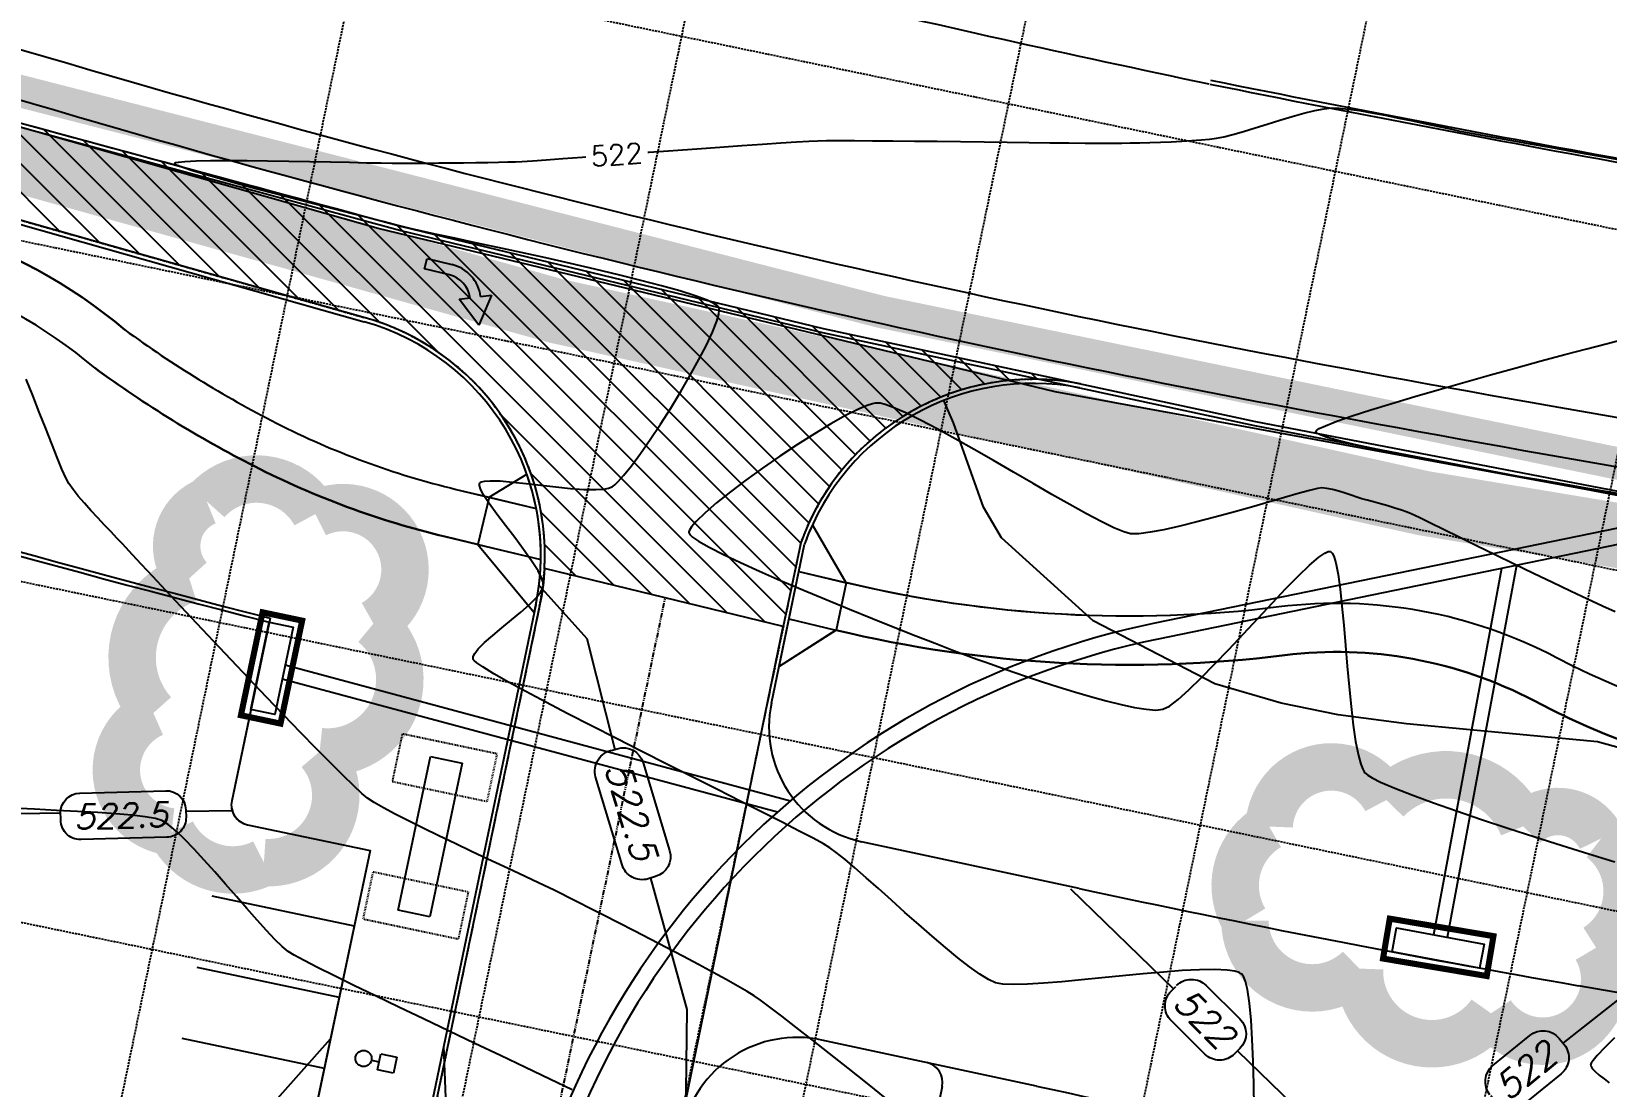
# Model space of a CAD drawing. Header units: inches. Extents: x 3071 to 5995, y 4947 to 7102.
# Drawn here: x 3986.8 to 4181.5, y 6496.5 to 6626.8 of the extents above; entities that cross this region are included whole.
import ezdxf

# ---------------------------------------------------------------- set-up
doc = ezdxf.new("R2010")
doc.units = ezdxf.units.IN
doc.header["$MEASUREMENT"] = 0
for name, pattern in [('HIDDEN', [0.375, 0.25, -0.125]), ('HIDDEN2', [0.1875, 0.125, -0.0625]), ('PHANTOM2', [1.25, 0.625, -0.125, 0.125, -0.125, 0.125, -0.125])]:
    doc.linetypes.add(name, pattern=pattern)
for name, color, linetype in [('ARROWSHADE', 9, 'Continuous'), ('BOC', 4, 'Continuous'), ('EC', 3, 'Continuous'), ('EX-BOC', 41, 'Continuous'), ('EX-GUT', 41, 'Continuous'), ('EX-STORM', 150, 'Continuous'), ('FIRELANE', 5, 'HIDDEN'), ('FUT-SITES', 78, 'Continuous'), ('GRID', 254, 'HIDDEN'), ('hatch-ol', 7, 'Continuous'), ('I-P', 3, 'Continuous'), ('INLET PROTECTION', 5, 'Continuous'), ('LIGHTS', 7, 'Continuous'), ('LIMITS OF DISTURBANCE', 1, 'HIDDEN'), ('LOTLINE', 3, 'PHANTOM2'), ('LS-WALKS', 7, 'Continuous'), ('PC', 43, 'Continuous'), ('PSTM', 3, 'Continuous'), ('PSTM-INLET', 3, 'Continuous'), ('SIGNAGE', 7, 'Continuous'), ('SILT FENCE', 200, 'Continuous'), ('STRIPING', 11, 'Continuous'), ('TXDOT-HAT', 253, 'Continuous')]:
    doc.layers.add(name, color=color, linetype=linetype)
doc.styles.add('L50', font='simplex', dxfattribs={"height": 2.5})
doc.styles.add('L80', font='simplex.shx', dxfattribs={"oblique": 15, "height": 4})

msp = doc.modelspace()

# ---------------------------------------------------------------- hatches: boundary and pattern name
at = {"layer": 'ARROWSHADE'}
h = msp.add_hatch(color=7, dxfattribs=at)
edge = h.paths.add_edge_path()
edge.add_line((4042.329109303801, 6594.100488163317), (4043.675302569418, 6594.275609346329))
edge.add_line((4043.675302569418, 6594.275609346329), (4042.128734256652, 6590.558065388038))
edge.add_line((4042.128734256652, 6590.558065388038), (4039.682530890992, 6593.756204803271))
edge.add_line((4039.682530890992, 6593.756204803271), (4041.028724137884, 6593.931325983154))
edge.add_arc((4037.69342348324, 6593.497449366975), 3.363402945669134, 7.411769366647872, 76.37565785493537)
edge.add_line((4038.485689965218, 6596.766209559536), (4035.416169262855, 6597.510185324092))
edge.add_line((4035.416169262855, 6597.510185324092), (4035.725062429003, 6598.784627333472))
edge.add_line((4035.725062429003, 6598.784627333472), (4038.794583131366, 6598.040651568916))
edge.add_arc((4037.69342349771, 6593.497449356092), 4.674744793611342, 7.411769577711425, 76.3756580659981, ccw=False)
at = {"layer": 'TXDOT-HAT', "linetype": 'Continuous'}
h = msp.add_hatch(dxfattribs=at)
h.set_pattern_fill('ANSI31', color=256, scale=20, angle=90, style=0)
h.set_pattern_definition([(135, (0, 0), (-1.767766952966369, -1.767766952966369), [])])
edge = h.paths.add_edge_path()
edge.add_line((3824.13350528786, 6667.981687909467), (3879.074836930476, 6648.663843360444))
edge.add_line((3879.074836930476, 6648.663843360444), (3928.95791948964, 6632.126887308679))
edge.add_line((3928.95791948964, 6632.126887308679), (3980.629892235615, 6616.850389298881))
edge.add_arc((21444.97624906385, 70897.52158509725), 66610.87060723348, 254.8002701612455, 254.8466037661707)
edge.add_line((4032.617701949833, 6602.748446992569), (4084.688655059396, 6590.12938935045))
edge.add_line((4084.688655059396, 6590.12938935045), (4116.456998944844, 6583.294071407516))
edge.add_arc((4110.610838488211, 6553.364655914363), 30.49504064346348, 78.94748913254004, 160.3255441430666)
edge.add_line((4081.896075805492, 6563.631588656015), (4079.741248362642, 6553.309706845069))
edge.add_line((4079.741248362642, 6553.309706845069), (4050.231709323163, 6560.496126343888))
edge.add_arc((4019.774542753729, 6562.111986660188), 30.50000000000006, 356.9631035836661, 434.1841268932004)
edge.add_line((4028.087220382905, 6591.457333661601), (3929.871832145469, 6619.278877588237))
edge.add_line((3929.871832145469, 6619.278877588237), (3820.403544011151, 6668.734519644773))
edge.add_line((3820.403544011151, 6668.734519644773), (3824.13350528786, 6667.981687909467))

# ---------------------------------------------------------------- linework, layer by layer
at = {"layer": 'ARROWSHADE', "color": 7}
for p, q in [((4035.416169262855, 6597.510185324092), (4035.725062429003, 6598.784627333472)), ((4035.725062429003, 6598.784627333472), (4038.794583131366, 6598.040651568916)), ((4038.485689965218, 6596.766209559536), (4035.416169262855, 6597.510185324092)), ((4039.682530890992, 6593.756204803271), (4041.028724137884, 6593.931325983154)), ((4042.128734256652, 6590.558065388038), (4039.682530890992, 6593.756204803271)), ((4043.675302569418, 6594.275609346329), (4042.128734256652, 6590.558065388038)), ((4042.329109303801, 6594.100488163317), (4043.675302569418, 6594.275609346329))]:
    msp.add_line(p, q, dxfattribs=at)
for centre, radius, start, end in [((4037.69342349771, 6593.497449356092), 4.674744793611342, 7.411769577729045, 76.37565806599713), ((4037.69342348324, 6593.497449366975), 3.363402945669134, 7.41176936663899, 76.37565785492733)]:
    msp.add_arc(centre, radius, start, end, dxfattribs=at)
at = {"layer": 'BOC', "color": 7}
for p, q in [((3929.735558741712, 6618.797806325919), (4027.950946979148, 6590.976262399283)), ((4078.278180054781, 6543.854740102608), (4082.378447725601, 6563.495513860092)), ((4049.141433215392, 6555.981265282345), (4020.68601706936, 6419.676410192729)), ((4016.322103369977, 6554.32538982632), (4011.578298481204, 6531.777089637848)), ((4013.510049886871, 6528.815951933063), (4028.678006129272, 6525.6248544058)), ((4028.678006129272, 6525.6248544058), (4006.237384808524, 6418.959871797922)), ((4116.302218098657, 6520.934023773209), (4089.422948588565, 6526.71579690977)), ((4186.823966614819, 6507.387638680173), (4178.04003295948, 6508.918626018655)), ((4111.044927542302, 6496.493056198129), (4084.491227857493, 6502.204798753344))]:
    msp.add_line(p, q, dxfattribs=at)
for centre, radius, start, end in [((4524.409704405676, 8529.780086672605), 2039.74858000153, 250.1460016212541, 255.5761381666749), ((4019.774542753729, 6562.111986660187), 30, 348.2081167644627, 74.18412689319773), ((4110.614072519816, 6553.358971427865), 30, 78.95549891573611, 160.2519462352673), ((4092.472177111251, 6540.891558103315), 14.5, 168.2081167644627, 257.8605574041736), ((4014.02474303643, 6531.26239648829), 2.5, 168.1191421814186, 258.1191421814441), ((4452.768813705395, 8085.155948578257), 1600, 257.8605574041736, 260.1130054479993), ((4081.441999334807, 6488.029037559799), 14.5, 77.8605574041736, 168.2081167644627), ((4452.768813705395, 8085.155948578257), 1625, 257.8605574041736, 260.1130054479993)]:
    msp.add_arc(centre, radius, start, end, dxfattribs=at)
at = {"layer": 'EC', "color": 44, "ltscale": 0.4, "flags": 128}
for points, elevation in [([(4062.994019123103, 6611.91109345363), (4063.176476594039, 6611.924525829468), (4066.123151893606, 6612.140685457454), (4069.057441729402, 6612.354429804367), (4071.916926385471, 6612.560432402091), (4074.639186145859, 6612.753366782508), (4077.161801294606, 6612.9279064775), (4079.422352115758, 6613.078725018948), (4081.358418893357, 6613.200495938737), (4082.907581911448, 6613.287892768747), (4084.007421454074, 6613.335589040864), (4085.10266916443, 6613.355136715876), (4086.638644180367, 6613.362627054714), (4088.553808027904, 6613.359542539474), (4090.786622233062, 6613.347365652251), (4093.275548321862, 6613.327578875134), (4095.959047820324, 6613.301664690221), (4098.77558225447, 6613.271105579603), (4101.663613150319, 6613.237384025375), (4104.561602033893, 6613.201982509631), (4107.408010431213, 6613.166383514466), (4110.1412998683, 6613.13206952197), (4112.699931871173, 6613.100523014241), (4115.022367965855, 6613.07322647337), (4117.047069678364, 6613.051662381452), (4118.712498534723, 6613.03731322058), (4119.957116060952, 6613.031661472848), (4120.719383783072, 6613.03618962035), (4121.588699922511, 6613.053609674286), (4122.624555728358, 6613.07534823955), (4123.789683169695, 6613.102507016474), (4125.046814215605, 6613.136187705387), (4126.358680835168, 6613.177492006624), (4127.68801499747, 6613.227521620516), (4128.997548671588, 6613.287378247396), (4130.250013826609, 6613.358163587595), (4131.408142431612, 6613.440979341447), (4132.43466645568, 6613.536927209283), (4133.292317867896, 6613.647108891435), (4134.185177496407, 6613.829327361897), (4135.308744391997, 6614.122988024118), (4136.612877857694, 6614.501596222603), (4138.04743719653, 6614.938657301865), (4139.562281711536, 6615.407676606408), (4141.107270705744, 6615.882159480744), (4142.632263482183, 6616.33561126938), (4144.087119343885, 6616.741537316826), (4145.42169759388, 6617.07344296759), (4146.585857535199, 6617.304833566182), (4147.529458470874, 6617.409214457109), (4148.42660723819, 6617.385011022781), (4149.586608368992, 6617.264536549554), (4150.957965741353, 6617.064117116523), (4152.489183233351, 6616.800078802793), (4154.128764723058, 6616.488747687465), (4155.825214088549, 6616.146449849642), (4157.527035207897, 6615.789511368424), (4159.182731959176, 6615.434258322914), (4160.740808220462, 6615.097016792211), (4162.149767869828, 6614.79411285542), (4163.358114785348, 6614.541872591641), (4164.314352845097, 6614.356622079977), (4165.224903501546, 6614.192955802549), (4166.519735182018, 6613.960542962267), (4168.134235830628, 6613.671027551939), (4170.003793391493, 6613.336053564372), (4172.063795808728, 6612.96726499238), (4174.249631026451, 6612.576305828767), (4176.496686988773, 6612.174820066343), (4178.740351639814, 6611.774451697918), (4180.916012923688, 6611.386844716302), (4182.95905878451, 6611.023643114303)], 522), ([(4137.93024090423, 6493.830559906153), (4137.879730119759, 6496.7628782629), (4137.803729849752, 6499.594672282486), (4137.695270174674, 6502.251856611122), (4137.54738117499, 6504.660345895012), (4137.353092931164, 6506.746054780364), (4137.10543552366, 6508.434897913383), (4136.864200013882, 6509.45044372037), (4136.655784231382, 6509.991485322069), (4136.50291391453, 6510.238233407633), (4136.42213353948, 6510.325645507252), (4136.324430712812, 6510.40242565565), (4136.068706378825, 6510.538151523569), (4135.54188352692, 6510.699296803586), (4134.593247517942, 6510.840928410408), (4133.057127136271, 6510.913134131867), (4131.190559070643, 6510.885522148075), (4129.056546243541, 6510.775947045157), (4126.718091577446, 6510.602263409233), (4124.238197994844, 6510.382325826424), (4121.679868418216, 6510.133988882853), (4119.106105770046, 6509.875107164642), (4116.579912972815, 6509.623535257911), (4114.164292949009, 6509.397127748786), (4111.922248621108, 6509.213739223384), (4109.916782911597, 6509.091224267831), (4108.210898742958, 6509.047437468245), (4106.867599037674, 6509.100233410752), (4105.949886718228, 6509.267466681471), (4105.096066577718, 6509.666272232261), (4104.017052239393, 6510.343970029646), (4102.747976340494, 6511.259772874454), (4101.323971518256, 6512.37289356751), (4099.780170409922, 6513.642544909642), (4098.151705652729, 6515.02793970168), (4096.473709883916, 6516.488290744446), (4094.781315740722, 6517.982810838773), (4093.109655860385, 6519.470712785483), (4091.493862880146, 6520.911209385405), (4089.969069437241, 6522.263513439366), (4088.570408168911, 6523.486837748193), (4087.333011712394, 6524.540395112715), (4086.292012704929, 6525.383398333755), (4085.482543783756, 6525.975060212145), (4084.703255602961, 6526.438421066241), (4083.426941254516, 6527.132499804756), (4081.711441781699, 6528.031180508535), (4079.614598227787, 6529.108347258426), (4077.194251636055, 6530.337884135277), (4074.508243049784, 6531.693675219935), (4071.614413512247, 6533.149604593249), (4068.570604066723, 6534.679556336066), (4065.434655756489, 6536.257414529231), (4062.264409624822, 6537.857063253596), (4059.117706714998, 6539.452386590006), (4056.052388070295, 6541.017268619307), (4053.12629473399, 6542.525593422351), (4050.397267749359, 6543.951245079981), (4047.923148159681, 6545.268107673047), (4045.761777008232, 6546.450065282396), (4043.970995338288, 6547.471001988875), (4042.608644193127, 6548.304801873333), (4041.866102435923, 6548.819553371372), (4041.531245217936, 6549.10800714051), (4041.42068566443, 6549.250694859927), (4041.400597650261, 6549.306527499572), (4041.394650240852, 6549.401843160706), (4041.433824519303, 6549.612139071711), (4041.610786677813, 6549.973294026027), (4042.04085599884, 6550.530500253726), (4042.83358884809, 6551.327912269406), (4043.836146343572, 6552.210603777092), (4044.969595132482, 6553.149821576492), (4046.155001862011, 6554.11681246731), (4047.313433179355, 6555.08282324925), (4048.365955731707, 6556.019100722017), (4049.233636166261, 6556.896891685315), (4049.741650976004, 6557.53769201854), (4049.987564912993, 6557.972795604666), (4050.07770354945, 6558.237749200052), (4050.09873727075, 6558.362001282328), (4050.102557628749, 6558.490157815536), (4050.058901489926, 6558.785441066448), (4049.875263797959, 6559.317811260384), (4049.438108601667, 6560.172258376143), (4048.643135014981, 6561.424861714996), (4047.650484741546, 6562.820446652131), (4046.544229892372, 6564.292511990287), (4045.408442578471, 6565.774556532204), (4044.327194910852, 6567.200079080618), (4043.384559000527, 6568.50257843827), (4042.664606958506, 6569.615553407897), (4042.305474168667, 6570.324787019662), (4042.190856297792, 6570.728699113909), (4042.198214809342, 6570.929035073747), (4042.22904292342, 6571.006925394035), (4042.276169768905, 6571.067686506924), (4042.430075484948, 6571.168414770536), (4042.80040448635, 6571.271175859259), (4043.527474306936, 6571.328202281475), (4044.753296693515, 6571.292854175719), (4046.256194261654, 6571.167443911654), (4047.955670050113, 6570.982418145279), (4049.77122709765, 6570.768223532598), (4051.622368443026, 6570.555306729614), (4053.428597124999, 6570.374114392329), (4055.10941618233, 6570.255093176746), (4056.584328653779, 6570.228689738869), (4057.561911931148, 6570.294711941348), (4058.150016835321, 6570.405293225414), (4058.463340205681, 6570.511746076467), (4058.594445994065, 6570.57552282024), (4058.697126701765, 6570.638560759492), (4058.930768305153, 6570.817839598474), (4059.347274927663, 6571.212609158447), (4060.012862123093, 6571.953853922088), (4060.994088117999, 6573.182824734414), (4062.104923260505, 6574.692153502242), (4063.306565446117, 6576.422206061503), (4064.560212570342, 6578.313348248123), (4065.827062528683, 6580.305945898031), (4067.068313216647, 6582.340364847152), (4068.245162529738, 6584.356970931417), (4069.318808363463, 6586.296129986751), (4070.250448613326, 6588.098207849083), (4071.001281174832, 6589.703570354341), (4071.532503943488, 6591.05258333845), (4071.77328809334, 6591.907147912255), (4071.833392160659, 6592.396990872283), (4071.811431931537, 6592.644453664837), (4071.780911684269, 6592.743024086938), (4071.737750685085, 6592.819587791118), (4071.57996091728, 6592.982128497571), (4071.172377138877, 6593.248250518883), (4070.331677229161, 6593.641304614915), (4068.849693079384, 6594.186721141996), (4066.949134280354, 6594.782740915522), (4064.694753306241, 6595.419178238783), (4062.151302631216, 6596.085847415071), (4059.38353472945, 6596.772562747675), (4056.456202075113, 6597.469138539882), (4053.434057142377, 6598.165389094984), (4050.381852405412, 6598.851128716271), (4047.364340338389, 6599.51617170703), (4044.44627341548, 6600.150332370553), (4041.692404110855, 6600.743425010128), (4039.167484898684, 6601.285263929045), (4036.936268253139, 6601.765663430594), (4035.06350664839, 6602.174437818063), (4033.61395255861, 6602.501401394745), (4032.652358457967, 6602.736368463925), (4031.647113625361, 6602.999024352022), (4030.240456249722, 6603.359744118413), (4028.496900939761, 6603.803966759528), (4026.480962304192, 6604.317131271795), (4024.257154951727, 6604.884676651648), (4021.889993491077, 6605.492041895514), (4019.443992530955, 6606.124665999825), (4016.983666680073, 6606.76798796101), (4014.573530547143, 6607.407446775498), (4012.278098740877, 6608.028481439722), (4010.161885869989, 6608.616530950109), (4008.289406543188, 6609.157034303093), (4006.725175369189, 6609.635430495099), (4005.533706956703, 6610.03715852256), (4004.892275232058, 6610.293554871658), (4004.614728433553, 6610.443051093773), (4004.534356604251, 6610.520586473941), (4004.527116851119, 6610.552366069567), (4004.544349131283, 6610.582884160149), (4004.654637950317, 6610.639021816826), (4004.999796206806, 6610.711490228068), (4005.767954201578, 6610.787626770191), (4007.164052781233, 6610.852919719706), (4008.967986643599, 6610.888968151412), (4011.097792298491, 6610.900007377363), (4013.471506255732, 6610.890272709605), (4016.007165025138, 6610.863999460181), (4018.622805116529, 6610.825422941141), (4021.236463039724, 6610.778778464532), (4023.766175304541, 6610.728301342398), (4026.1299784208, 6610.678226886789), (4028.245908898318, 6610.632790409751), (4030.032003246916, 6610.59622722333), (4031.406297976412, 6610.572772639573), (4032.286829596624, 6610.566661970528), (4033.236367907181, 6610.572559330843), (4034.399675695952, 6610.579624692693), (4035.729228666587, 6610.588171400575), (4037.177502522733, 6610.598512798993), (4038.696972968039, 6610.610962232449), (4040.240115706154, 6610.625833045446), (4041.759406440727, 6610.643438582482), (4043.207320875405, 6610.664092188062), (4044.536334713838, 6610.688107206684), (4045.698923659674, 6610.715796982855), (4046.647563416561, 6610.747474861072), (4047.446212651855, 6610.791203885407), (4048.731834151031, 6610.87512937361), (4050.442008198132, 6610.993924857563), (4052.514315077202, 6611.142263869149), (4054.886335072284, 6611.314819940249), (4055.319827619127, 6611.346625510813)], 522), ([(4183.078503661594, 6569.698269948613), (4181.341177449563, 6569.995899406234), (4179.17416084145, 6570.367973433039), (4176.65211457766, 6570.803748802492), (4173.849699398597, 6571.29248228806), (4170.841576044666, 6571.823430663208), (4167.70240525627, 6572.385850701397), (4164.506847773813, 6572.968999176097), (4161.329564337699, 6573.56213286077), (4158.245215688333, 6574.154508528884), (4155.328462566116, 6574.7353829539), (4152.653965711455, 6575.294012909287), (4150.296385864753, 6575.819655168507), (4148.330383766413, 6576.301566505026), (4146.830620156841, 6576.72900369231), (4146.016672998647, 6577.024512606456), (4145.656385814297, 6577.21544408047), (4145.544283734671, 6577.326823394248), (4145.528451365612, 6577.377482713031), (4145.539603610117, 6577.426852562372), (4145.639271106004, 6577.543217592198), (4145.973961705316, 6577.759773635795), (4146.742891781828, 6578.121177370592), (4148.173331745918, 6578.67738183116), (4150.061271972738, 6579.333659612912), (4152.338227781344, 6580.072887140843), (4154.935714490794, 6580.877940839948), (4157.785247420145, 6581.731697135223), (4160.818341888453, 6582.617032451662), (4163.966513214775, 6583.51682321426), (4167.161276718167, 6584.413945848011), (4170.334147717686, 6585.291276777911), (4173.416641532391, 6586.131692428955), (4176.340273481335, 6586.918069226137), (4179.036558883578, 6587.633283594454), (4181.437013058175, 6588.260211958898), (4183.473151324183, 6588.781730744467)], 521), ([(4092.543674059287, 6494.890917950512), (4090.131644181722, 6496.829293142831), (4087.753974616428, 6498.726395496466), (4085.459222329511, 6500.544320098823), (4083.295944287082, 6502.245162037307), (4081.312697455247, 6503.791016399324), (4079.558038800116, 6505.143978272281), (4078.080525287796, 6506.26614274358), (4076.928713884396, 6507.119604900629), (4076.151161556024, 6507.666459830834), (4075.292957717666, 6508.201994220345), (4074.12768775747, 6508.879304188075), (4072.702110319999, 6509.675748778127), (4071.06298404981, 6510.568687034602), (4069.257067591464, 6511.5354780016), (4067.331119589523, 6512.553480723226), (4065.331898688543, 6513.600054243581), (4063.306163533089, 6514.652557606765), (4061.300672767717, 6515.688349856882), (4059.362185036988, 6516.684790038032), (4057.537458985463, 6517.619237194316), (4055.873253257701, 6518.469050369838), (4054.416326498262, 6519.211588608698), (4053.213437351707, 6519.824210954998), (4052.311344462595, 6520.28427645284), (4051.405936390942, 6520.732615703827), (4050.193913008053, 6521.312385482604), (4048.723249925421, 6522.004434092848), (4047.041922754539, 6522.789609838224), (4045.197907106899, 6523.648761022406), (4043.239178593997, 6524.562735949064), (4041.213712827324, 6525.512382921868), (4039.169485418374, 6526.478550244492), (4037.15447197864, 6527.442086220605), (4035.216648119614, 6528.383839153877), (4033.403989452791, 6529.284657347982), (4031.764471589664, 6530.125389106587), (4030.346070141724, 6530.886882733366), (4029.196760720467, 6531.549986531989), (4028.364518937384, 6532.095548806126), (4027.668673617638, 6532.673614169721), (4026.646276583258, 6533.620023968885), (4025.337287579036, 6534.890906270942), (4023.781666349768, 6536.442389143219), (4022.019372640244, 6538.23060065304), (4020.090366195259, 6540.211668867728), (4018.034606759607, 6542.341721854609), (4015.892054078078, 6544.576887681009), (4013.702667895467, 6546.873294414252), (4011.506407956568, 6549.187070121663), (4009.343234006173, 6551.474342870566), (4007.253105789075, 6553.691240728287), (4005.275983050068, 6555.79389176215), (4003.451825533944, 6557.738424039481), (4001.820592985497, 6559.480965627604), (4000.42224514952, 6560.977644593843), (3999.296741770806, 6562.184589005525), (3998.484042594148, 6563.057926929972), (3998.024107364339, 6563.553786434511), (3997.392019410163, 6564.228123077633), (3996.658557548232, 6564.999387615288), (3995.856446950243, 6565.84243863441), (3995.01841278789, 6566.732134721935), (3994.177180232869, 6567.643334464798), (3993.365474456876, 6568.550896449933), (3992.616020631605, 6569.429679264275), (3991.961543928753, 6570.254541494761), (3991.434769520014, 6571.000341728322), (3991.075226033663, 6571.678606464837), (3990.590779626626, 6572.767816521015), (3990.000963411204, 6574.195523997532), (3989.325310499694, 6575.889280995061), (3988.583354004397, 6577.776639614276), (3987.794627037611, 6579.785151955855), (3986.978662711637, 6581.842370120469), (3986.154994138773, 6583.875846208794)], 523), ([(4182.570782084684, 6555.131485825383), (4180.995709875762, 6555.829110274847), (4179.136192514297, 6556.683078418041), (4177.053232320707, 6557.661314575907), (4174.807831615417, 6558.731743069398), (4172.460992718849, 6559.862288219458), (4170.073717951424, 6561.020874347032), (4167.707009633565, 6562.175425773068), (4165.421870085694, 6563.293866818514), (4163.279301628233, 6564.344121804318), (4161.340306581606, 6565.294115051423), (4159.665887266234, 6566.111770880779), (4158.317046002539, 6566.765013613331), (4157.354785110945, 6567.221767570028), (4156.840106911873, 6567.449957071814), (4156.146128223128, 6567.695147196385), (4155.334430396798, 6567.952684252065), (4154.455151962995, 6568.213280876542), (4153.55843145183, 6568.467649707498), (4152.694407393418, 6568.706503382619), (4151.913218317871, 6568.920554539589), (4151.265002755301, 6569.100515816093), (4150.644483592877, 6569.291160969488), (4149.93620812506, 6569.525909886579), (4149.175051492903, 6569.778444399223), (4148.395888837456, 6570.022446339275), (4147.633595299772, 6570.231597538593), (4146.923046020906, 6570.379579829031), (4146.299116141907, 6570.440075042447), (4145.7615900775, 6570.354619702099), (4144.765026808198, 6570.108811687441), (4143.379956021801, 6569.730456436331), (4141.676907406114, 6569.247359386628), (4139.72641064894, 6568.687325976194), (4137.59899543808, 6568.078161642888), (4135.365191461338, 6567.44767182457), (4133.095528406518, 6566.823661959098), (4130.860535961422, 6566.233937484334), (4128.730743813852, 6565.706303838136), (4126.776681651612, 6565.268566458366), (4125.068879162505, 6564.948530782881), (4123.677866034333, 6564.774002249543), (4122.674171954899, 6564.77278629621), (4121.822719398493, 6565.005292184152), (4120.597105280053, 6565.521018718099), (4119.047266356129, 6566.281265689724), (4117.223139383273, 6567.247332890694), (4115.174661118033, 6568.38052011268), (4112.951768316963, 6569.642127147351), (4110.604397736611, 6570.993453786376), (4108.182486133528, 6572.395799821425), (4105.735970264266, 6573.810465044166), (4103.314786885374, 6575.198749246271), (4100.968872753403, 6576.521952219408), (4098.748164624904, 6577.741373755248), (4096.702599256428, 6578.818313645457), (4094.882113404524, 6579.714071681708), (4093.336643825744, 6580.38994765567), (4092.33183737977, 6580.746326809992), (4091.730093338771, 6580.893086957908), (4091.40723771912, 6580.928890546839), (4091.270500513756, 6580.927252583401), (4091.116576104748, 6580.910714065324), (4090.759208997412, 6580.835958012018), (4090.107056703826, 6580.624982270902), (4089.042340718902, 6580.174173317426), (4087.443928792545, 6579.370373900251), (4085.608118743772, 6578.341244423924), (4083.599027995238, 6577.131417236174), (4081.480773969596, 6575.785524684735), (4079.3174740895, 6574.348199117332), (4077.173245777605, 6572.864072881698), (4075.112206456564, 6571.377778325563), (4073.198473549031, 6569.933947796655), (4071.49616447766, 6568.577213642708), (4070.069396665105, 6567.352208211447), (4068.982287534019, 6566.303563850604), (4068.400241387832, 6565.621621270307), (4068.153040908102, 6565.216728333807), (4068.08609378848, 6565.002900352498), (4068.083515006872, 6564.913887731096), (4068.102091214093, 6564.84095713747), (4068.209303357697, 6564.67238791528), (4068.537682012318, 6564.365467405538), (4069.267050830677, 6563.862885147), (4070.601759892512, 6563.100843108852), (4072.347442124395, 6562.2111451388), (4074.440856828896, 6561.21631966096), (4076.818763308586, 6560.138895099458), (4079.417920866037, 6559.001399878412), (4082.175088803816, 6557.826362421943), (4085.027026424496, 6556.636311154173), (4087.910493030647, 6555.453774499221), (4090.762247924838, 6554.301280881211), (4093.519050409641, 6553.201358724259), (4096.117659787625, 6552.176536452489), (4098.494835361361, 6551.24934249002), (4100.587336433419, 6550.442305260975), (4102.331922306371, 6549.777953189473), (4103.665352282786, 6549.278814699634), (4104.524385665233, 6548.967418215581), (4105.467079639092, 6548.637012241573), (4106.71575187417, 6548.201098002179), (4108.218485130813, 6547.682569282162), (4109.923362169368, 6547.10431986629), (4111.778465750185, 6546.489243539329), (4113.731878633609, 6545.860234086043), (4115.731683579988, 6545.240185291199), (4117.72596334967, 6544.651990939561), (4119.662800703001, 6544.118544815896), (4121.49027840033, 6543.662740704968), (4123.156479202003, 6543.307472391544), (4124.609485868367, 6543.075633660389), (4125.797381159772, 6542.990118296269), (4126.668247836563, 6543.07382008395), (4127.473386348887, 6543.473392926528), (4128.560598656812, 6544.298078792889), (4129.883710460974, 6545.47946524145), (4131.396547462014, 6546.949139830624), (4133.052935360569, 6548.638690118825), (4134.80669985728, 6550.479703664473), (4136.611666652784, 6552.403768025978), (4138.421661447723, 6554.342470761758), (4140.190509942732, 6556.227399430227), (4141.872037838452, 6557.9901415898), (4143.420070835522, 6559.562284798893), (4144.788434634581, 6560.875416615919), (4145.930954936267, 6561.861124599294), (4146.651334730337, 6562.367972665021), (4147.063150417058, 6562.56078644671), (4147.270977502362, 6562.591918395032), (4147.353767850077, 6562.576619298754), (4147.428374002862, 6562.538444216887), (4147.572008876516, 6562.390107260699), (4147.774383430217, 6561.997120253264), (4148.022228660265, 6561.181464449191), (4148.301893069113, 6559.750046758581), (4148.55480040282, 6557.934795646231), (4148.788165853149, 6555.814756178751), (4149.009204611866, 6553.468973422752), (4149.225131870739, 6550.976492444845), (4149.443162821532, 6548.416358311637), (4149.670512656011, 6545.867616089738), (4149.914396565942, 6543.40931084576), (4150.18202974309, 6541.120487646313), (4150.480627379222, 6539.080191558005), (4150.817404666103, 6537.367467647447), (4151.119164453014, 6536.286258771743), (4151.366772406117, 6535.670477238111), (4151.542847394493, 6535.362358348992), (4151.634358959175, 6535.24091662602), (4151.72038145062, 6535.150803571182), (4151.967789386221, 6534.952596531382), (4152.518938271959, 6534.61256611571), (4153.566435368191, 6534.085699411142), (4155.328028491322, 6533.322397390551), (4157.526987121931, 6532.460104976048), (4160.093557931315, 6531.517426078768), (4162.957987590773, 6530.512964609856), (4166.0505227716, 6529.465324480449), (4169.301410145096, 6528.39310960169), (4172.640896382556, 6527.314923884715), (4175.999228155279, 6526.249371240668), (4179.306652134562, 6525.215055580687), (4182.493414991701, 6524.230580815912)], 522), ([(4053.650721646636, 6496.040325586511), (4050.869578132269, 6497.378459933301), (4047.89884876351, 6498.799274955665), (4044.796492562584, 6500.277588659115), (4041.620468551718, 6501.788219049166), (4038.428735753138, 6503.305984131333), (4035.27925318907, 6504.805701911131), (4032.229979881743, 6506.262190394074), (4029.33887485338, 6507.650267585674), (4026.663897126209, 6508.944751491449), (4024.263005722458, 6510.120460116912), (4022.194159664351, 6511.152211467576), (4020.515317974116, 6512.014823548958), (4019.28443967398, 6512.683114366571), (4018.559483786168, 6513.13190192593), (4017.819875434615, 6513.752951798293), (4016.912709180795, 6514.640681485793), (4015.865437479204, 6515.748997945768), (4014.705512784348, 6517.03180813556), (4013.460387550727, 6518.443019012508), (4012.157514232845, 6519.936537533953), (4010.824345285202, 6521.466270657234), (4009.488333162301, 6522.986125339692), (4008.176930318644, 6524.450008538668), (4006.917589208733, 6525.811827211501), (4005.73776228707, 6527.025488315532), (4004.664902008156, 6528.0448988081), (4003.726460826495, 6528.823965646547), (4002.949891196588, 6529.31659578821), (4002.139523145057, 6529.572691852318), (4000.87892349586, 6529.794541696972), (3999.227832094959, 6529.987781490101), (3997.245988788312, 6530.158047399627), (3994.993133421883, 6530.310975593477), (3992.529005841631, 6530.452202239573), (3989.913345893518, 6530.587363505841), (3987.205893423504, 6530.722095560208), (3984.466388277551, 6530.862034570597)], 524), ([(4182.451859736148, 6502.48154591895), (4181.274939902685, 6501.282138964411), (4180.34661500971, 6500.287505173184), (4179.831437255202, 6499.682024430044), (4179.601998767275, 6499.360274014559), (4179.532435015313, 6499.216443378744), (4179.524403632853, 6499.167257153626), (4179.532150707992, 6499.094880633697), (4179.580441984335, 6498.941791273867), (4179.726827494347, 6498.694093592023), (4180.037521737533, 6498.337887259571), (4180.563271021421, 6497.867598574934), (4181.179100241066, 6497.39109804112), (4181.817974232516, 6496.931528640052)], 522)]:
    msp.add_lwpolyline(points, dxfattribs=dict(at, elevation=elevation))
at = {"layer": 'EX-BOC', "color": 7}
for points in [[(3928.808333, 6631.649718), (3980.493548, 6616.369305), (4032.493349, 6602.26411), (4084.577182, 6589.641931), (4137.982389, 6578.154387), (4184.945622, 6569.127095), (4195.539977, 6567.280562, 0.01363967968664873), (4324.867672, 6549.00951, -0.00435543565689907), (4428.876274, 6538.862843), (4439.786953, 6537.834859, 0.01471786941046119), (4564.319321, 6530.416833), (4575.233967, 6530.058619, 0.014632106195038), (4650.481188, 6529.791816), (4656.445196, 6529.875727), (4666.127024, 6530.100072, -0.5157660158103459), (4689.860978, 6510.26544), (4694.015446, 6478.492791), (4699.953557, 6433.675683)], [(4132.541046, 6620.834537, 0.01074361746697476), (4242.369452, 6601.101846, 0.01347817919002908), (4341.944484, 6588.375834, 0.4492725621684089)]]:
    msp.add_lwpolyline(points, format="xyb", dxfattribs=at)
at = {"layer": 'EX-GUT', "color": 7}
for points in [[(3725.871737, 6749.011376, 0.02254242891533232), (3819.664401, 6711.080938, 0.002634648891564318), (3924.120053, 6675.382269, 0.01185338406914432), (4030.317756, 6644.573032, 0.01285931665074893), (4132.339853, 6620.36885, 1.082965994610143)], [(3928.95791948964, 6632.126887308679), (3980.629892235637, 6616.85038929888), (4032.617701949833, 6602.748446992569), (4084.688655059396, 6590.12938935045), (4138.082165128786, 6578.644361378616), (4185.035746333761, 6569.618924650633), (4195.624614352034, 6567.77334799888, 0.01363891022415707), (4324.917992958292, 6549.507009170486, -0.00435505480607486), (4428.926166660457, 6539.36035656738), (4439.832607191601, 6538.332771908079, 0.01471780257056485), (4564.335036118289, 6530.916586445146), (4575.250367954975, 6530.558349936281, 0.014632672603521), (4650.471241931615, 6530.291725548859), (4656.435887378574, 6530.375645517461), (4666.057313190509, 6530.598590892423, -0.513958137806812), (4690.363470557093, 6510.278927843715), (4694.511170297663, 6478.55804131516), (4700.449225120778, 6433.741357302776)], [(4132.44207491353, 6620.344430150381, 0.01074367080481501), (4242.292174412029, 6600.60785361002, 0.01348376492777943)]]:
    msp.add_lwpolyline(points, format="xyb", dxfattribs=at)
at = {"layer": 'EX-STORM', "color": 5}
for points in [[(3826.942324846315, 6676.004352959099, 0.01494216411950001), (3999.481013350954, 6620.542862931942, 0.0241404138050931), (4146.366246466042, 6585.70746988434, 0.01413518358897526), (4312.842232221838, 6559.470123521418), (4413.329997149963, 6549.544060982673, 0.002366925640560179), (4432.229628573681, 6547.652158202504, 0.002366925640560179)], [(3825.298454294122, 6670.221186399394, 0.01491054970238657), (3997.816364736983, 6614.778407624456, 0.02414041380509314), (4145.265002688187, 6579.809397136252, 0.01414261848662315), (4312.164125628285, 6553.507905381238), (4412.722161860544, 6543.574901526204, 0.002364670933775007), (4431.660268020204, 6541.679233578826, 0.002364670933775007)]]:
    msp.add_lwpolyline(points, format="xyb", dxfattribs=at)
at = {"layer": 'FIRELANE', "color": 7}
for p, q in [((3929.871832145469, 6619.278877588237), (4028.087220382905, 6591.457333661601)), ((4081.896075805492, 6563.631588656015), (4049.618568628935, 6409.018459268756)), ((4049.630881389753, 6555.879086592714), (4021.175465243721, 6419.574231503099))]:
    msp.add_line(p, q, dxfattribs=at)
for centre, start, end in [((4019.774542753729, 6562.111986660187), 348.2081167644627, 74.18412689319773), ((4110.614072519816, 6553.358971427865), 78.95549891573611, 160.2519462352673)]:
    msp.add_arc(centre, 30.5, start, end, dxfattribs=at)
at = {"layer": 'FUT-SITES', "color": 7}
msp.add_line((4099.386066824783, 6496.460519507824), (4095.98709360291, 6480.137743331566), dxfattribs=at)
msp.add_arc((4096.938567729999, 6496.970174470552), 2.5, 348.2371111490092, 77.8605574041736, dxfattribs=at)
at = {"layer": 'GRID', "color": 253, "linetype": 'HIDDEN'}
for p, q in [((4085.176927039197, 6917.391386165632), (3793.072650988805, 5503.313859588226)), ((4125.574044380117, 6909.0466027336), (3833.469768329725, 5494.969076156194)), ((4165.971161721037, 6900.701819301567), (3873.866885670644, 5486.624292724162)), ((4206.368279061957, 6892.357035869535), (3914.264003011564, 5478.279509292131)), ((4246.765396402877, 6884.012252437504), (3954.661120352484, 5469.934725860098)), ((3380.409565560256, 6768.128099691708), (5885.030840697282, 6250.751526905715)), ((3372.064782128224, 6727.730982350788), (5876.68605726525, 6210.354409564796)), ((3363.719998696191, 6687.333865009868), (5868.341273833218, 6169.957292223875)), ((3355.375215264159, 6646.936747668948), (5859.996490401186, 6129.560174882956))]:
    msp.add_line(p, q, dxfattribs=at)
at = {"layer": 'hatch-ol'}
for p, q in [((4043.377650749449, 6569.286087767441), (4048.044987496356, 6572.15100822875)), ((4043.377650749449, 6569.28608776744), (4049.212909483058, 6567.889751306617)), ((4087.511907052964, 6558.725069985478), (4083.356044133078, 6565.888931063387)), ((4041.981314288624, 6563.450829033829), (4048.948884782075, 6555.058935200565)), ((4041.981314288624, 6563.45082903383), (4049.769949991065, 6561.587063173928)), ((4079.220856976271, 6548.370275581702), (4082.378447725601, 6563.495513860092)), ((4081.674182004945, 6560.121996618033), (4087.511907052964, 6558.725069985478)), ((4080.447519490609, 6554.246136099869), (4086.222588962562, 6552.864202506924)), ((4086.285244538628, 6552.849209467314), (4079.220856976271, 6548.370275581702))]:
    msp.add_line(p, q, dxfattribs=at)
at = {"layer": 'hatch-ol', "linetype": 'Continuous'}
for points in [[(5243.040089312088, 6535.973636929193), (4968.261460200612, 6501.089846605979), (4960.277410179826, 6529.798104536216), (4979.654086166351, 6559.136375907485), (4807.920281203762, 6536.881678098194), (4738.540921081392, 6532.026969119062), (4587.097563409967, 6529.949233412823), (4537.292993282846, 6530.406216377536), (4443.514426446683, 6536.502389412111), (4309.719512045499, 6550.089240666823), (4197.786984220933, 6566.781651084129), (4113.361324718457, 6582.303954496543), (4029.675854668528, 6602.487867858061), (3947.12258918167, 6625.839164318208), (3919.581008655504, 6634.421278774624), (3826.066654359816, 6666.403461420003), (3818.719653154528, 6668.407647969228, 0.4390896938054993), (3759.322272, 6620.845846, 5.551520023388384)], [(4644.661869511037, 6190.988510473132, -0.06655178978080795), (4636.779465216928, 6192.780415207044), (4598.315530794141, 6207.102155419478, -0.2830510858734502), (4578.645914260482, 6232.306086726703, 0.1541023560333376), (4564.020059414848, 6265.339690295899, 0.15957905221066), (4547.615330211886, 6274.873045412412), (4181.784721678316, 6350.815408902024), (4059.181759562636, 6386.737339097825, -0.3923279201136666), (4049.01029094774, 6403.63139561872), (4079.741248362642, 6553.309706845068), (4050.231709323163, 6560.496126343888, -0.03821942955415307), (4049.630881389753, 6555.879086592714), (4021.175465243721, 6419.574231503099, -0.4364432193794469), (3996.049223177454, 6404.44637974818), (3749.407910986356, 6476.184280452546, -0.3867292013439733), (3735.288959999576, 6499.032273736166), (3721.297928076736, 6425.241331976576, -0.4427652178967289), (3759.02083187388, 6447.907645912071), (4176.008235483894, 6327.502879635676), (4525.112932935639, 6255.032629166229, -0.3244947770783872), (4548.830589561416, 6228.982472265117, 0.2830510858734956), (4587.847369898671, 6178.987788852425), (4621.141888165936, 6166.590839651113), (4644.661869511037, 6190.988510473132)]]:
    msp.add_lwpolyline(points, format="xyb", dxfattribs=at)
msp.add_lwpolyline([(3824.13350528786, 6667.981687909467), (3879.074836930476, 6648.663843360444), (3928.95791948964, 6632.126887308679), (3980.629892235615, 6616.850389298881, 0.000202168492820285), (4032.617701949833, 6602.748446992569), (4084.688655059396, 6590.12938935045), (4116.456998944844, 6583.294071407516, 0.3707947060976664), (4081.896075805492, 6563.631588656015), (4079.741248362642, 6553.309706845069), (4050.231709323163, 6560.496126343888, 0.3502980040088183), (4028.087220382905, 6591.457333661601), (3929.871832145469, 6619.278877588237), (3820.403544011151, 6668.734519644773)], format="xyb", close=True, dxfattribs=at)
at = {"layer": 'hatch-ol'}
for points in [[(3873.18833344646, 6629.790294096589, 0.2359582258329941), (3949.725813238412, 6604.586502845539, -0.2083968255021484), (3998.353312700372, 6589.977658894079, 0.03944237898776921), (4017.113098768983, 6578.45109385724, 0.05938005246025953), (4039.318185021101, 6570.257489425318), (4043.377650749449, 6569.286087767441), (4041.981314288624, 6563.450829033829), (4037.921848560253, 6564.422230691712, -0.05938005246038833), (4014.38445713296, 6573.107451389576, -0.03983174440514833), (3994.636297878656, 6585.262463148892, 0.2093543575320706), (3950.438529564027, 6598.62898361022, -0.2613265359391094), (3862.665718992253, 6632.417847817102, 0.6657879572841815), (3783.837218148994, 6595.601260440973, -0.2091879658213986), (3769.286428755082, 6558.252020457785, 0.2574275103121688), (3759.663239056229, 6524.787962851206, -0.2246946807641724), (3750.404973170819, 6483.022697860932), (3749.74591797763, 6482.173854643397), (3745.006678064594, 6485.85347487471), (3745.665733257784, 6486.702318092245, 0.2246946807641724), (3753.813007236944, 6523.455751283687, -0.2574275103121688), (3765.037548786152, 6562.488412674002, 0.2091879658213956), (3777.842243452794, 6595.355743859207, -0.2865221779413831), (3805.674562913521, 6644.287428652548)], [(3831.249567423729, 6610.888924387097, 0.0237321078734829), (4016.219063291193, 6553.835618707498), (4011.578298481203, 6531.77708963785, 0.4142135623730951), (4013.510049886871, 6528.815951933063), (4028.678006129273, 6525.6248544058), (4006.237384808524, 6418.959871797922), (3991.06942856612, 6422.150969325186, 0.414213562373095), (3988.108290861334, 6420.219217919518), (3986.016037518612, 6410.274298693677, 0.3927759692699364), (3987.768942687361, 6407.357730626599), (3958.867896578029, 6415.702883673937, 0.4359811226841748)], [(4086.222588962563, 6552.864202506925, 0.08979650298111706), (4141.721002821703, 6549.766191296046, -0.1531944626770654), (4172.495638601134, 6544.144637011687, 0.1879113808764407), (4246.795930145059, 6535.696902104563, -0.2039973383540202), (4307.133642532714, 6526.935838648385, 0.2006267459161575), (4400.947610468187, 6512.693056196862, -0.1502954421113021), (4457.893920236916, 6509.670339154948, 0.162222480725065), (4562.979573663928, 6506.543635754781, -0.1679124383518439), (4691.559090738096, 6501.29170054922, -0.01242216379658016), (4702.777208958861, 6496.570067890984), (4705.241456137111, 6502.040669854615, 0.01242216379658079), (4693.748595738033, 6506.877939700496, 0.1679124383518436), (4561.252951240288, 6512.289832323484, -0.162222480725066), (4459.959128793677, 6515.30371413067, 0.1502954421113001), (4399.490366874306, 6518.513403360743, -0.2006267459161586), (4310.252690057636, 6532.06141593658, 0.203997338354019), (4245.263424457469, 6541.497887048305, -0.1879113808764453), (4175.29130523649, 6549.453520892877, 0.153194462677067), (4140.98278490333, 6555.720604306997, -0.08998063223465579), (4087.511907052964, 6558.725069985478), (4086.285244538628, 6552.849209467314)]]:
    msp.add_lwpolyline(points, format="xyb", dxfattribs=at)
at = {"layer": 'hatch-ol', "linetype": 'Continuous'}
msp.add_arc((4019.618454596319, 6562.077761935056), 30.1585487649911, 346.5420942020633, 19.51232648104598, dxfattribs=at)
at = {"layer": 'hatch-ol'}
msp.add_arc((4102.408604702909, 6556.71051241639), 21.1481307241706, 154.2779299383823, 161.2867393340068, dxfattribs=at)
at = {"layer": 'I-P', "color": 5, "lineweight": 5, "const_width": 0.7499999999999997}
for points in [[(4015.387692972072, 6555.063105800029), (4012.711067794678, 6542.341640567605), (4017.60393903792, 6541.31216934553), (4020.280564215313, 6554.033634577952), (4015.387692972074, 6555.063105800027), (4015.019276119066, 6553.312094031119)], [(4167.513154287461, 6515.044730420277), (4154.693723198083, 6517.203940124018), (4153.863257927413, 6512.273389705026), (4166.682689016789, 6510.114180001284), (4167.513154287459, 6515.044730420275), (4165.748658272409, 6515.341929016013)]]:
    msp.add_lwpolyline(points, dxfattribs=at)
at = {"layer": 'INLET PROTECTION', "color": 170, "ltscale": 100, "const_width": 5.86635443024041}
for points in [[(4001.890810889868, 6542.611207961276, 0.5205670505517462), (4001.890810889868, 6542.611207961276, 0.7651954600696135), (4004.145940965963, 6527.926979726431, 0.4178788784126488), (4015.552116575281, 6524.136614528647, 0.6649002420699669), (4022.437417276676, 6537.844549961212, 0.744833174426672), (4029.08560959829, 6553.668109810664, 0.9756416855879776), (4021.908403856223, 6567.200974625554, 0.5205670505517462), (4008.47845299643, 6568.772728728011, 0.5205670505517462), (4006.3147301648, 6559.247673569856, 0.5402640007904789), (4001.890810889868, 6542.611207961276)], [(4154.272385615317, 6531.862553185621, 0.5205670505517462), (4154.272385615317, 6531.862553185621, 0.7651954600696135), (4139.781474608723, 6528.587546512027, 0.4178788784126488), (4136.796840767793, 6516.944536969871, 0.6649002420699669), (4150.952107016828, 6511.033251408258, 0.744833174426672), (4167.201276446015, 6505.506226863719, 0.9756416855879776), (4180.19993209962, 6513.610896108116, 0.5205670505517462), (4180.830052782563, 6527.117817999501, 0.5205670505517462), (4171.17715827605, 6528.611136419721, 0.5402640007904789), (4154.272385615317, 6531.862553185621)]]:
    msp.add_lwpolyline(points, format="xyb", close=True, dxfattribs=at)
at = {"layer": 'LIGHTS', "color": 7}
for p, q in [((4028.847509093202, 6499.717701506937), (4029.802760795648, 6499.516731692884)), ((4029.596883535823, 6498.538153870795), (4030.008638055469, 6500.495309514979)), ((4030.008638055469, 6500.495309514979), (4031.965793699651, 6500.08355499533)), ((4031.965793699651, 6500.08355499533), (4031.554039180006, 6498.12639935115)), ((4031.554039180006, 6498.12639935115), (4029.596883535823, 6498.538153870795))]:
    msp.add_line(p, q, dxfattribs=at)
msp.add_circle((4027.868931271109, 6499.92357876676), 1, dxfattribs=at)
at = {"layer": 'LIMITS OF DISTURBANCE', "ltscale": 100, "const_width": 4}
msp.add_lwpolyline([(3679.496163846769, 6238.824584767574), (3758.780297607936, 6633.570947263157), (3789.013044665072, 6667.875316880016), (3825.701919874949, 6669.479316320167), (3889.801052119369, 6648.0806865072), (3970.062920915053, 6623.415144483077), (4091.851178178912, 6592.193018146335), (4191.851854782761, 6571.609776132193), (4379.820107252585, 6548.37671913038), (4483.418003495965, 6538.200078788186), (4641.768816314277, 6535.291918037466), (4765.919206824127, 6537.876621114433), (5101.739364117308, 6580.261369873047)], dxfattribs=at)
at = {"layer": 'LOTLINE', "color": 7}
msp.add_line((4029.138859760308, 6384.31902217168), (4065.148402907456, 6556.809051322064), dxfattribs=at)
msp.add_line((4029.138859760308, 6384.31902217168), (4065.148402907456, 6556.809051322064), dxfattribs=at)
at = {"layer": 'LS-WALKS', "color": 7}
for p, q in [((4043.377650749449, 6569.286087767441), (4048.044987496356, 6572.15100822875)), ((4039.318185021101, 6570.257489425318), (4049.212909483058, 6567.889751306617)), ((4043.377650749449, 6569.286087767441), (4041.981314288624, 6563.450829033829)), ((4087.511907052964, 6558.725069985478), (4083.356044133078, 6565.888931063387)), ((4037.921848560253, 6564.422230691712), (4049.769949991065, 6561.587063173928)), ((4041.981314288624, 6563.450829033829), (4048.948884782075, 6555.058935200565)), ((4081.674182004945, 6560.121996618033), (4087.618925423387, 6558.699461240533)), ((4087.511907052964, 6558.725069985478), (4086.285244538628, 6552.849209467314)), ((4080.447519490609, 6554.246136099869), (4086.222588962562, 6552.864202506924)), ((4086.222588962562, 6552.864202506924), (4079.220856976271, 6548.370275581702))]:
    msp.add_line(p, q, dxfattribs=at)
for points in [[(4705.241456137111, 6502.040669854615, 0.01242216379658079), (4693.748595738033, 6506.877939700496, 0.1679124383518436), (4561.252951240288, 6512.289832323484, -0.162222480725066), (4459.959128793677, 6515.30371413067, 0.1502954421113001), (4399.490366874306, 6518.513403360743, -0.2006267459161586), (4310.252690057636, 6532.06141593658, 0.203997338354019), (4245.263424457469, 6541.497887048305, -0.1879113808764453), (4175.29130523649, 6549.453520892877, 0.153194462677067), (4140.98278490333, 6555.720604306997, -0.08979650298111691), (4087.618925423386, 6558.699461240535, -0.08979650298111691)], [(4702.777208958861, 6496.570067890984, 0.01242216379658016), (4691.559090738096, 6501.29170054922, 0.1679124383518439), (4562.979573663928, 6506.543635754781, -0.162222480725065), (4457.893920236916, 6509.670339154948, 0.1502954421113021), (4400.947610468187, 6512.693056196862, -0.2006267459161575), (4307.133642532714, 6526.935838648385, 0.2039973383540202), (4246.795930145059, 6535.696902104563, -0.1879113808764407), (4172.495638601134, 6544.144637011687, 0.1531944626770654), (4141.721002821703, 6549.766191296046, -0.08979650298111706), (4086.222588962563, 6552.864202506925, -0.08979650298111706)]]:
    msp.add_lwpolyline(points, format="xyb", dxfattribs=at)
for centre, radius, start, end in [((3957.275400447624, 6541.480314028018), 63.55617463395704, 49.73494592111231, 96.82204750889642), ((3957.275400447624, 6541.480314028018), 57.55617463395704, 49.52466989374847, 96.82204750889642), ((4080.679066509631, 6702.935672646754), 139.7749713332544, 233.9147872434326, 242.9496314125217), ((4080.679066509629, 6702.935672646749), 145.7749713332487, 233.8256912425344, 242.9496314124748), ((4062.590459368185, 6667.511801652149), 100, 242.9496314125217, 256.5425757814891), ((4062.590459368164, 6667.511801652154), 106, 242.9496314124748, 256.5425757814891)]:
    msp.add_arc(centre, radius, start, end, dxfattribs=at)
at = {"layer": 'PC', "color": 44}
for p, q in [((4100.773411093471, 6578.481703325619), (4099.590027246556, 6581.260054306726)), ((4104.499019797608, 6568.066461786577), (4100.773411093471, 6578.481703325619)), ((4106.695217678726, 6564.27075670861), (4104.499019797608, 6568.066461786577)), ((4118.021423916002, 6554.024811539177), (4106.695217678726, 6564.27075670861)), ((4133.093220477788, 6546.213697668862), (4118.021423916002, 6554.024811539177)), ((4141.282231332053, 6543.840951724799), (4133.093220477788, 6546.213697668862)), ((4148.324160505364, 6542.374575635834), (4141.282231332053, 6543.840951724799)), ((4156.779614656924, 6541.281361486084), (4148.324160505364, 6542.374575635834)), ((4180.358807545153, 6539.041435747725), (4156.779614656924, 6541.281361486084)), ((4199.937738290385, 6533.629373502135), (4180.358807545153, 6539.041435747725))]:
    msp.add_line(p, q, dxfattribs=at)
for points in [[(4049.544131995481, 6558.400981893635), (4055.444488880365, 6551.842407617654)], [(4055.444488880365, 6551.842407617654), (4058.926266255634, 6538.122349690716)], [(3990.433744052316, 6530.222071808517), (3985.264338146895, 6530.148979781272)], [(4011.636936057951, 6530.521871111594), (4005.907889440567, 6530.440866129763)], [(4063.328548385785, 6522.210227497619), (4067.817900930525, 6505.983387838584)], [(4115.244601306164, 6520.886239394556), (4127.961067877604, 6508.54531168552)], [(4067.817900930525, 6505.983387838584), (4067.654468211849, 6492.518356609884)], [(3998.997824673972, 6474.408155601157), (4023.781812729096, 6502.352219641817)], [(4037.757286451072, 6501.449837343767), (4038.800991461034, 6473.961191127832)], [(4135.879668559303, 6500.8605607352), (4148.136831783127, 6488.965372365595)]]:
    msp.add_lwpolyline(points, dxfattribs=at)
for points in [[(4058.641069371507, 6538.036601852917), (4059.21146313976, 6538.208097528515, -0.4142135623731326), (4062.428308940403, 6536.478468316418), (4065.693601601096, 6525.618121088028, -0.4142135623730231), (4063.963972388998, 6522.401275287387), (4063.036105157235, 6522.122300960118, -0.4142135623731499), (4059.819259356593, 6523.851930172216), (4056.553966695903, 6534.712277400606, -0.4506888966699094), (4058.641069371507, 6538.036601852917)], [(3990.449167640416, 6529.671605027268), (3990.433528157808, 6530.229777068426, -0.4142135623731326), (3992.785958964232, 6532.717834023392), (4003.413603439957, 6533.015611139945, -0.4142135623730231), (4005.90166039492, 6530.66318033352), (4005.927101352099, 6529.755194349973, -0.4142135623731499), (4003.574670545675, 6527.267137395008), (3992.947026069953, 6526.969360278457, -0.4506888966699094), (3990.449167640416, 6529.671605027268)], [(4128.353907687355, 6508.941179948641, -0.4142135623730905), (4132.006238099759, 6508.955204037855), (4136.171851228144, 6504.821458493525, -0.4142135623730369), (4136.185875317352, 6501.169128081121), (4135.50339633834, 6500.481387782565, -0.4142135623731845), (4131.851065925937, 6500.467363693354), (4127.685452797554, 6504.601109237681, -0.414213562373153), (4127.67142870834, 6508.253439650088), (4128.250707046869, 6508.837183720952)], [(4167.079315009916, 6495.437247891356, -0.4142135623730905), (4167.451513462664, 6499.070591038957), (4172.002501827094, 6502.775815710615, -0.4142135623730369), (4175.635844974695, 6502.403617257862), (4176.247575407495, 6501.652251732543, -0.4142135623731845), (4175.875376954743, 6498.018908584942), (4171.324388590316, 6494.313683913286, -0.414213562373153), (4167.691045442712, 6494.685882366033), (4167.171817452345, 6495.323630613995)]]:
    msp.add_lwpolyline(points, format="xyb", dxfattribs=at)
msp.add_polyline3d([(4183.618931673896, 6507.737558270683, 0), (4176.105069200818, 6501.827286756304, 0)], dxfattribs=at)
at = {"layer": 'PSTM', "color": 140}
for p, q in [((4186.541996055364, 6566.232980902957), (4125.669983336618, 6553.720219840971)), ((4191.917284524346, 6565.296100126121), (4126.072680561011, 6551.761180549515)), ((4168.494554554522, 6560.481358335242), (4160.086948638244, 6515.204502406501)), ((4170.34510772599, 6560.861755312982), (4161.807535427789, 6514.885001076858)), ((4018.17688919326, 6548.570187456687), (4080.621439957787, 6531.768174744754)), ((4017.816019259034, 6546.855044686431), (4079.026999511997, 6530.384949926707))]:
    msp.add_line(p, q, dxfattribs=at)
for radius in [101, 99]:
    msp.add_arc((4146.00619316844, 6454.788735622467), radius, 101.615833285745, 168.2081167644627, dxfattribs=at)
at = {"layer": 'PSTM-INLET', "color": 140}
for points in [[(4016.219063291192, 6553.835618707498), (4019.154786037139, 6553.217935974253), (4016.889949348576, 6542.453619239126), (4013.954226602633, 6543.071301972371)], [(4154.991966986488, 6513.099321424192), (4155.539683551591, 6516.048898777697), (4166.354800514445, 6514.040604705661), (4165.807083949342, 6511.091027352154)]]:
    msp.add_lwpolyline(points, close=True, dxfattribs=at)
at = {"layer": 'SIGNAGE', "color": 7, "linetype": 'HIDDEN2', "ltscale": 0.5}
for p, q in [((4032.651269253054, 6540.035656519453), (4031.416005694113, 6534.164189586912)), ((4044.39420311814, 6537.565129401571), (4032.651269253054, 6540.035656519453)), ((4043.158939559199, 6531.693662469027), (4044.39420311814, 6537.565129401571)), ((4031.416005694113, 6534.164189586912), (4043.158939559199, 6531.693662469027)), ((4027.833741373186, 6517.136935482532), (4029.069004932125, 6523.008402415075)), ((4029.069004932125, 6523.008402415075), (4040.811938797212, 6520.537875297198)), ((4040.811938797212, 6520.537875297198), (4039.576675238273, 6514.666408364654)), ((4039.576675238273, 6514.666408364654), (4027.833741373186, 6517.136935482532))]:
    msp.add_line(p, q, dxfattribs=at)
at = {"layer": 'SIGNAGE', "color": 7}
for p, q in [((4032.159807181195, 6518.270582087421), (4036.153826021769, 6537.254991835977)), ((4036.153826021769, 6537.254991835977), (4040.068137310132, 6536.431482796684)), ((4040.068137310132, 6536.431482796684), (4036.074118469557, 6517.447073048128)), ((4036.074118469557, 6517.447073048128), (4032.159807181195, 6518.270582087421))]:
    msp.add_line(p, q, dxfattribs=at)
at = {"layer": 'SILT FENCE', "const_width": 8}
msp.add_lwpolyline([(4681.228950817351, 6527.998716781904), (4646.197209624111, 6526.272727323245), (4576.64385794523, 6525.830135035534), (4505.327215332978, 6528.611980368027, -0.037917526689886), (4158.827139633655, 6568.560922794484, -0.0412613512622026), (3842.155388836916, 6657.246733929202), (3821.457044008388, 6664.021666840718), (3804.873988522641, 6661.991680988083), (3797.581927880469, 6657.759166227926), (3787.204984856588, 6658.214828863577), (3772.276020547438, 6646.445246920306), (3763.372627060904, 6622.966049034031), (3750.905070672387, 6556.184166482168), (3714.426365474466, 6375.610726525354)], format="xyb", dxfattribs=at)
at = {"layer": 'STRIPING', "color": 7}
for p, q in [((4009.107771363321, 6520.034155772762), (4026.722172160949, 6516.328365095939)), ((4007.25487602491, 6511.226955373946), (4024.869276822537, 6507.521164697124)), ((4005.401980686498, 6502.419754975131), (4023.016381484126, 6498.713964298308))]:
    msp.add_line(p, q, dxfattribs=at)

# ---------------------------------------------------------------- texts
at = {"layer": 'EC', "color": 44, "ltscale": 0.4, "insert": (4059.15694289537, 6611.628594329437, 522), "char_height": 2.5, "attachment_point": 5, "rotation": 4.211316262438837, "style": 'L50'}
msp.add_mtext('{522}', dxfattribs=at)
at = {"layer": 'PC', "color": 44, "style": 'L80', "oblique": 15}
for s, height, rotation, p in [('522.5', 3.2, 286.734030760361, (4057.654235879359, 6535.932811439157)), ('522.5', 3, 1.604956710969203, (3992.111651105963, 6528.263754099017)), ('522', 3.2, 315.2200012275902, (4127.712660995275, 6506.626016990589)), ('522', 3.2, 39.15104206405509, (4169.313706295966, 6494.554823717128))]:
    msp.add_text(s, height=height, rotation=rotation, dxfattribs=at).set_placement(p)

doc.saveas('drawing.dxf')
